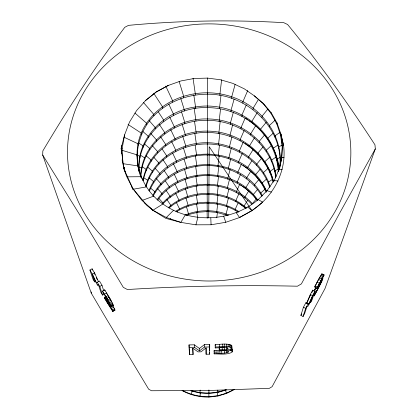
<?xml version="1.0" encoding="UTF-8"?>
<svg xmlns="http://www.w3.org/2000/svg" width="418" height="418" viewBox="0 0 418 418"><rect width="100%" height="100%" fill="white"/><g stroke="black" fill="none" stroke-linecap="round" stroke-linejoin="round"><path stroke-width="0.63" d="M206.058 348.011L206.105 354.25L209.664 354.177L209.711 344.5L204.423 344.61L199.433 348.466L199.48 350.885L194.349 347.264L189.072 347.374L189.035 344.918L194.307 344.813L199.433 348.466M206.105 354.25L206.111 347.891L201.001 351.825L198.064 351.883L192.75 348.163L193.059 354.511L189.521 354.584L189.072 347.374M227.638 215.474L216.696 212.386L207.244 211.571L207.124 202.991M238.417 212.281C229.263 206.173 218.18 203.498 207.271 203.117L207.15 194.318M245.988 208.551C235.308 199.391 221.3 194.626 207.302 194.302L207.171 185.002M251.793 204.224C240.319 192.149 223.923 185.388 207.333 185.106L207.192 175.299M257.608 200.499C245.956 184.923 226.708 175.821 207.365 175.508L207.224 165.429M261.919 196.241C250.993 177.127 229.158 165.774 207.396 165.476L207.25 154.859M266.423 191.376C255.905 169.191 231.682 155.303 207.427 154.974L207.265 143.4M269.735 187.337C261.386 161.228 234.336 144.179 207.464 143.975L207.307 132.49M142.935 180.56C147.925 150.632 178.167 130.4 207.506 131.132C237.403 131.189 266.741 151.948 273.461 181.658C266.292 152.476 236.828 132.72 207.5 132.449L207.338 120.379M275.708 177.384C272.029 144.414 239.765 120.3 207.542 120.342L207.365 107.243M279.329 169.091C275.164 133.828 242.351 107.792 207.584 107.619L207.396 93.898M279.762 168.114C284.402 127.986 246.395 93.674 207.626 94.233L207.401 77.941M208.718 217.804L209.214 146.723L251.882 210.547C273.377 196.8 287.035 170.999 283.556 145.359L280.833 133.912L277.014 122.918L271.188 112.724L263.544 103.612L254.327 95.842L244.295 88.83L232.951 83.412L220.599 79.786L207.584 78.109L194.26 78.469L181.025 80.92L168.255 85.444L156.259 91.84L145.694 100.398L136.634 110.514L129.517 122.077L124.621 134.795L121.142 148.338L124.031 169.107L132.846 188.617L141.786 200.227L152.883 210.259L165.805 218.368L180.848 222.392L195.932 224.821L211.074 224.764L225.772 222.282L239.551 217.522L251.986 210.703L262.718 202.119L258.178 199.621C231.933 221.864 190.995 224.105 162.91 203.979C137.25 186.381 128.577 149.268 146.593 123.211C164.708 96.213 201.596 86.526 231.729 96.809C260.555 106.12 283.289 135.171 280.013 166.129M182.044 390.464C190.169 395.135 199.579 397.152 208.906 397.1L208.848 392.993M190.995 390.537L191.021 390.95L199.856 392.988L208.953 393.479L208.906 389.926M209.627 350.571L209.711 344.5M91.26 293.123L42.693 155.036L42.829 150.929C68.082 108.387 95.095 66.885 124.789 27.295L128.54 25.357C180.127 20.539 232.027 19.63 283.749 22.676L287.584 24.484C319.122 62.794 347.964 103.225 374.977 144.837L375.307 148.923L325.011 288.54L272.123 386.666L269.354 388.332L210.447 390.443L151.509 390.746L148.662 389.195L106.062 318.286L91.26 293.123L91.276 291.91M216.696 212.386L217.71 203.885M216.921 203.953L217.956 195.232M217.156 195.159L218.248 185.937M217.397 185.989L218.551 176.265M217.653 176.412L218.828 166.416M217.919 166.401L219.152 155.877M218.196 155.93L219.46 145.098M218.489 144.962L219.816 133.567M218.792 133.457L220.181 121.492M219.11 121.387L220.542 109.041M219.445 108.696L220.944 95.732M219.8 95.346L221.608 79.822M214.12 351.481L214.152 350.503L219.842 350.874L226.081 350.488M232.272 351.773L231.912 348.716L232.204 349.364L232.063 352.238C226.671 355.034 220.067 353.863 214.178 353.874L214.209 352.907C218.766 353.262 223.567 353.806 227.977 352.353L228.453 351.763L228.076 351.198L226.843 350.791L219.246 350.577L219.184 348.152M215.176 345.503L215.207 344.578C220.579 344.563 226.765 342.896 231.75 345.477L231.938 348.34L231.541 348.915L226.613 350.023L230.893 350.603L231.985 351.136M219.246 350.577L219.288 349.772L226.493 349.328L228.05 348.455L227.742 347.969L225.036 347.431L215.239 347.948L215.27 347.029C220.641 347.013 226.828 345.357 231.818 347.922L231.938 348.34M225.903 214.716L228.019 206.466M226.316 206.33L228.479 197.866M226.749 197.589L228.86 189.244M227.199 188.466L229.539 179.27M227.669 178.946L230.135 169.238M228.16 168.987L230.752 158.767M228.677 158.574L231.326 148.05M229.216 147.669L231.995 136.597M229.78 136.231L232.695 124.601M230.375 124.224L230.443 122.85L233.364 112.223M230.997 111.606L231.07 110.164L234.127 98.998M231.656 98.324L231.729 96.809L235.094 84.467M278.409 171.579L278.477 170.309C277.087 129.617 234.508 100.377 195.718 106.945C164.567 110.718 135.745 138.86 139.069 171.49M282.218 147.173L281.612 159.086L282.448 145.736L280.833 133.912L280.609 135.38L282.218 147.173L282.448 145.736L283.556 145.359L280.833 133.912M208.906 397.1L217.83 396.045L217.24 391.995M208.953 393.479L218.024 392.408L217.736 390.14M235.182 210.186L235.25 209.24L238.155 202.74M236.452 192.479L236.525 191.449L239.681 184.333M237.126 183.037L237.205 181.961L240.549 174.395M237.832 173.172L237.915 172.044L241.447 164.028M239.347 152.032L239.436 150.793L243.25 142.078M240.157 140.688L240.251 139.398L244.164 130.426M241.008 128.786L241.108 127.427L245.225 117.949M242.848 103.105L242.952 101.6L247.743 90.492M217.83 396.045L226.446 393.484L225.344 389.581M245.502 208.174L244.06 206.858L244.149 205.881L247.503 200.572M244.885 197.918L244.979 196.904L248.752 190.911M257.164 200.436L253.282 195.446L245.747 188.586L245.847 187.525L249.875 181.104M246.651 178.836L246.756 177.723L250.878 171.124M266.344 192.243L261.992 184.082L255.482 175.769L247.597 168.626L247.702 167.461L251.751 160.961M248.585 157.936L248.694 156.719L253.01 149.759M273.079 182.243C269.626 168.109 261.036 155.648 249.619 146.723L249.739 145.443L254.505 137.726M250.711 134.957L250.837 133.614L255.868 125.416M278.477 170.309L278.268 171.599C277.322 152.304 267.118 134.241 251.855 122.584L251.986 121.173L257.295 112.484M253.057 109.563L253.198 108.074L258.455 99.427M140.631 176.124C141.796 142.428 175.299 117.871 207.547 118.963C240.068 118.905 272.604 143.426 275.985 176.757M140.882 176.762C142.35 143.411 175.612 119.292 207.542 120.342M127.14 176.84L141.106 176.709L141.3 178.047C132.621 157.058 138.139 131.952 153.881 115.807C167.884 101.558 187.781 94.128 207.626 94.233M139.084 170.884C136.921 134.481 172.947 106.172 207.584 107.619M121.659 153.861L121.21 148.693L121.56 145.49M253.282 195.446L253.397 194.401L257.446 189.631M254.353 185.832L254.478 184.735L259.035 179.343M255.482 175.769L255.607 174.625L260.085 169.306M256.657 165.23L256.793 164.028L261.375 158.547M257.896 154.179L258.037 152.915L262.959 147M259.191 142.575L259.338 141.247L264.604 134.889M260.555 130.374L260.712 128.979L266.313 122.171M261.992 117.531L262.154 116.063L267.912 109.025M280.609 135.38L276.852 124.041L271.089 113.487L263.502 103.998L263.544 103.612M260.717 193.973L260.853 192.897L265.116 189.119M261.992 184.082L262.138 182.953L266.501 179.056M263.324 173.716L263.481 172.535L268.241 168.255M264.73 162.848L264.887 161.604L270.049 156.938M266.198 151.431L266.365 150.13L271.663 145.302M267.745 139.434L267.922 138.06L273.153 133.264M269.375 126.8L269.558 125.353L275.206 120.133M271.089 113.487L271.188 112.724M216.749 217.747L217.475 212.192M200.175 390.088L199.856 392.988M200.431 392.544L199.956 396.614M268.382 183.162L268.549 182.002C256.866 154.603 225.469 138.98 196.444 143.484C173.444 146.911 151.582 163.182 145.699 186.276M269.913 172.493L270.085 171.275L273.837 168.747M271.517 161.291L271.7 160.01L275.922 157.137M273.205 149.513L273.398 148.171L277.568 145.297M274.981 137.114L275.185 135.693L280.008 132.344M276.852 124.041L277.014 122.918M274.971 171.882L275.164 170.628L278.08 169.201M276.753 160.34L276.956 159.023L280.405 157.309M278.628 148.191L278.843 146.802L282.249 145.083M273.884 181.402L279.015 169.389L281.842 157.68L284.047 157.272M280.191 159.713L280.41 158.354L282.228 157.743M278.863 170.304L279.015 169.389L282.202 169.29M185.289 214.847L180.848 222.392L166.333 217.496L152.883 210.259L147.084 205.463L132.846 188.617L126.325 175.821L122.396 162.252L122.192 148.317L124.621 134.795M278.942 170.147L281.466 159.702M195.932 224.821L197.85 217.412M324.112 274.955L321.865 273.743L318.521 279.349L314.702 286.973L316.912 288.106L324.065 274.866L321.055 281.513L322.947 278.571L322.168 280.703L317.534 289.815L314.158 295.887L313.077 295.333M192.087 391.258L191.261 394.602M146.044 186.83C153.14 160.313 180.837 143.526 207.464 143.975M207.5 132.449C178.59 131.764 149.111 151.279 143.238 180.477L143.066 179.265L141.911 178.747M309.404 302.214L310.485 302.773L312.957 295.301L307.873 306.441L306.984 306.321L304.644 313.563L303.055 316.504L300.882 315.376L303.442 307.193L305.809 302.831L308.886 304.132L312.56 295.641L314.911 291.294L312.69 290.149L310.334 294.497L306.692 302.993M303.055 316.504L305.673 308.348L308.04 303.985L308.886 304.132M310.182 295.892L310.741 294.162L307.251 302.303M311.896 292.6L312.69 290.149M314.911 291.294L312.068 299.847L310.485 302.773M314.158 295.887L320.742 283.158L321.233 281.732L317.643 287.997L322.33 278.226L316.912 288.106M170.183 219.701L170.675 218.541M246.333 104.85L242.006 114.846L241.907 116.272L242.341 115.864M242.278 153.427L238.657 161.667L238.573 162.842L238.971 162.43M238.965 193.597L235.872 200.535L235.804 201.518L236.17 201.11M231.995 349.835L232.204 349.364M236.98 212.401L237.497 211.247M153.213 196.005C163.433 176.453 185.754 165.371 207.396 165.476M152.789 195.472C174.013 153.615 240.653 155.083 262.363 195.734M148.923 190.53C169.233 140.991 245.862 142.878 266.501 191.136M149.362 191.089C158.84 168.412 183.319 154.686 207.427 154.974M314.702 286.973L316.536 283.451M316.802 282.955L317.868 280.959M315.888 287.762L314.817 289.731M300.882 315.376L301.681 313.908M316.092 292.057L313.923 290.944L315.543 288.023L317.701 289.136M318.135 280.457L319.159 278.613M375.307 148.923L339.944 212.59L301.399 283.879L297.428 286.205C240.731 284.909 183.998 286.032 127.396 289.533L123.31 287.365L81.411 217.485L42.693 155.036M258.178 199.621L267.008 190.692L274.025 180.508L277.991 181.031M162.095 203.822C184.651 177.457 229.388 178.136 252.362 203.644L256.5 198.796M157.048 199.783C179.395 165.894 235.073 166.725 257.681 199.898M157.643 200.212C168.647 184.186 188.194 175.508 207.365 175.508M319.817 277.505L320.131 277.103M166.333 217.496L173.517 210.311M169.039 207.997C179.51 198.853 193.524 194.469 207.302 194.302M168.48 207.448C189.887 188.346 225.354 188.993 246.557 208.086M207.333 185.106C190.801 185.117 174.353 191.705 162.978 203.817L162.874 202.803L159.002 198.55M145.694 100.398L156.353 91.981L168.255 85.444M199.48 350.885L204.47 347.06L209.768 346.956M105.885 296.419L104.291 297.318L104.657 298.468L112.719 311.4L114.95 310.114L112.97 305.678M112.719 311.4L114.95 310.114M272.207 179.557L268.549 182.002L270.096 186.783M175.795 211.247C194.485 198.994 220.469 199.365 239.033 211.691M176.396 211.853C185.477 205.849 196.486 203.367 207.271 203.117M162.91 203.979L152.883 210.259L144.236 202.662M95.67 281.288L94.614 281.878L92.007 273.973L97.425 285.139L98.387 284.574L100.858 292.266L102.567 295.108L104.15 294.215M112.818 311.332L112.74 310.94L114.877 309.722M112.447 311.144L114.041 310.234M110.922 300.181L113.414 305.615L111.256 306.843L108.748 301.415L110.922 300.181L104.688 289.841L102.52 291.064L102.865 292.156L107.468 299.628L109.344 303.635L105.555 297.71L106.632 297.104M104.291 297.318L107.233 302.48L108.288 301.88M109.511 302.815L111.684 301.582M110.143 304.032L112.317 302.799M110.645 305.046L112.813 303.813M111 305.856L113.168 304.628M112.74 310.94L109.26 304.09L110.937 306.561L112.552 305.642M111.225 306.467L113.388 305.239M111.596 308.359L113.743 307.136M112.343 309.91L114.485 308.693M251.882 210.547L239.551 217.522L236.18 212.631M102.52 291.064L104.463 294.162L106.637 292.934M104.463 294.162L106.031 296.717L108.205 295.489M105.299 299.116L106.36 298.515M106.031 296.717L106.992 298.342L109.171 297.109M106.287 300.861L107.348 300.26M106.992 298.342L107.907 299.915L110.08 298.682M97.425 285.139L98.491 284.538M102.567 295.108L99.803 286.445L101.971 285.222L99.432 281.011L96.323 282.761L92.435 274.203L89.927 270.033L92.085 268.826L94.599 272.991L98.46 281.56M92.435 274.203L94.599 272.991M233.955 389.362C218.651 398.5 198.843 399.007 183.058 390.741L183.1 391.149M226.446 393.484L234.477 389.487M185.2 215.056C198.921 209.225 215.113 209.329 228.85 215.066M186.391 215.484L188.68 214.507L197.813 212.281L207.244 211.571M121.21 148.693L122.192 148.317M142.434 200.326L153.803 196.079M225.647 389.738C214.779 393.751 202.709 394.022 191.627 390.684M218.024 392.408L226.781 389.806M131.785 187.024L132.955 189.286L146.462 186.883M219.288 349.772L219.225 347.342L224.612 347.159L224.68 349.589M123.284 163.741L137.872 165.894L138.008 166.803M122.082 150.313L136.832 154.791L137.041 156.18M267.008 190.692L271.454 192.102M139.089 166.954L141.462 168.031L141.645 169.306M136.848 154.859L139.774 156.207L139.967 157.555M124.104 137.245L137.992 143.75L138.196 145.166M321.656 273.962L323.861 275.091M321.29 274.501L323.501 275.629M320.778 275.337L322.989 276.465M320.131 276.444L322.346 277.573M319.378 277.787L321.594 278.921M318.521 279.349L320.737 280.483M317.027 282.134L319.248 283.273M315.067 285.865L317.283 287.004M314.723 289.522L316.886 290.63M314.221 292.877L315.303 293.436M313.463 294.173L314.545 294.732M310.334 294.497L312.56 295.641M307 302.883L309.189 304.011M305.809 302.831L308.04 303.985M303.442 307.193L305.673 308.348M143.797 177.812L147.544 180.158L147.7 181.334M142.256 166.845L146.096 169.269L146.258 170.507M140.788 155.412L144.576 157.832L144.748 159.133M138.703 143.04L142.977 145.798L143.155 147.167M128.065 124.48L141.289 133.117L141.477 134.559M246.04 118.477L248.156 119.971M249.212 120.718L251.855 122.584M245.094 143.499L249.619 146.723M243.03 165.345L247.597 168.626M240.596 184.861L241.63 185.608M242.659 186.355L245.747 188.586M239.854 203.791L244.06 206.858M150.872 188.372L154.78 191.627L154.906 192.719M149.074 177.791L153.573 181.564L153.709 182.708M147.894 167.284L152.314 171.019L152.455 172.216M146.154 155.836L150.987 159.953L151.138 161.207M144.346 143.818L149.597 148.322L149.754 149.644M113.09 305.333L113.414 305.615M142.742 131.43L148.134 136.09L148.301 137.485M134.946 113.048L146.593 123.211L146.77 124.674M247.79 207.009L251.986 210.703M110.937 306.561L111.256 306.843M254.327 95.842L263.502 103.998M114.574 309.937L114.851 310.187M157.701 188.826L161.912 193.477L162.022 194.537M156.165 178.46L160.904 183.727L161.019 184.829M155.193 168.318L159.848 173.512L159.969 174.672M153.97 157.455L158.741 162.811L158.866 164.028M152.455 145.798L157.581 151.582L157.711 152.857M150.882 133.567L156.358 139.79L156.499 141.127M149.247 120.713L155.078 127.385L155.224 128.796M143.452 102.488L153.73 114.318L153.881 115.807M166.939 199.569L170.826 205.306L170.91 206.288M166.082 190.378L170.058 196.267L170.147 197.291M165.366 181.036L169.259 186.82L169.347 187.891M164.075 170.455L168.417 176.945L168.517 178.063M162.926 159.676L167.545 166.604L167.644 167.78M162.079 148.928L166.625 155.773L166.73 157.001M160.643 136.811L165.659 144.409L165.768 145.699M159.347 124.402L164.65 132.475L164.765 133.828M158.338 111.904L163.584 119.924L163.704 121.351M153.803 93.392L162.461 106.71L162.592 108.21M106.783 293.682L107.452 294.768M97.263 282.228L99.803 286.445M94.614 281.878L92.932 279.072L89.927 270.033M107.233 302.48L110.843 308.066L105.555 297.71M108.455 296.393L111.172 301.3M107.907 299.915L108.748 301.415M176.386 202.453L179.505 208.869L179.562 209.82M176.992 211.001L177.546 212.135M175.623 193.268L178.941 200.117L179.003 201.11M174.959 183.962L178.35 190.989L178.418 192.024M173.298 163.558L177.096 171.479L177.169 172.608M174.144 173.977L177.739 181.454L177.807 182.53M172.535 152.899L176.422 161.04L176.5 162.226M171.62 141.488L175.722 150.104L175.8 151.347M170.669 129.538L174.98 138.635L175.064 139.936M169.786 117.218L174.207 126.591L174.296 127.96M168.747 104.035L173.392 113.926L173.486 115.363M165.768 86.118L172.535 100.592L172.629 102.107M94.16 272.766L94.959 274.532M96.292 277.479L97.352 279.835M223.719 216.299L225.772 222.282M92.085 268.826L92.482 270.033M185.916 197.688L188.319 206.095M186.517 206.92L188.68 214.507M184.96 179.035L187.557 188.173M185.409 188.429L187.943 197.322M184.035 159.07L186.674 167.487L186.721 168.626M184.604 169.583L187.149 178.617M183.335 147.711L186.229 156.98L186.276 158.171M182.086 124.172L185.268 134.424L185.32 135.735M182.723 136.216L185.759 145.971L185.811 147.22M101.971 285.222L103.711 290.808M181.49 111.747L184.751 122.302L184.808 123.681M179.129 81.432L183.633 96.14L183.701 97.666M180.795 98.465L184.207 109.558L184.27 111.005M104.688 289.841L105.022 290.933M123.529 166.646L125.28 172.644M276.956 159.023L279.376 169.358M132.846 188.617L132.955 189.286M196.559 203.812L197.813 212.281M196.747 212.13L197.657 217.663M195.64 166.286L197.097 176.25M195.864 176.15L197.286 185.843M196.115 185.838L197.468 195.034M196.366 195.143L197.646 203.838M194.825 133.379L196.47 144.738M195.117 144.931L196.69 155.731M195.368 155.731L196.899 166.223M193.795 94.829L195.744 108.398M194.13 108.163L196 121.115M194.516 121.283L196.241 133.217M193.043 78.27L195.478 95.017M138.651 167.017L138.849 168.334M124.156 167.639L124.266 168.898M124.026 167.561L124.245 170.089M122.171 159.671L122.396 162.252M189.035 344.918L189.145 346.736M189.26 348.555L189.521 354.584M192.834 348.272L193.059 354.511M210.797 217.909L211.074 224.764M231.75 345.477L231.818 347.922M231.311 345.106L231.384 347.551M230.84 348.79L230.893 350.603M230.558 344.782L230.631 347.233M229.487 344.516L229.555 346.966M228.108 344.301L228.181 346.757M227.941 351.151L227.977 352.353M227.606 347.734L227.643 348.952M226.504 344.166L226.577 346.616M226.598 350.415L226.666 352.813M226.446 347.504L226.493 349.328M224.706 344.098L224.774 346.553M224.529 350.723L224.591 353.121M222.737 344.103L222.804 346.559M222.198 347.285L222.261 349.709M221.718 350.869L221.78 353.267M219.842 350.874L219.905 353.278M219.434 344.254L219.497 346.705M217.971 350.822L218.029 353.22M216.049 350.692L216.111 353.095M215.207 344.578L215.239 347.948M214.152 350.503L214.178 353.874M209.622 352.384L209.664 354.177M204.423 344.61L204.47 347.06M194.307 344.813L194.349 347.264M207.098 211.32L207.213 218.175M115.729 248.961A141.671 128.561 0.4 0 0 348.116 177.739A141.671 128.561 0.4 0 0 163.684 30.634A141.671 128.561 0.4 0 0 115.729 248.961"/></g></svg>
